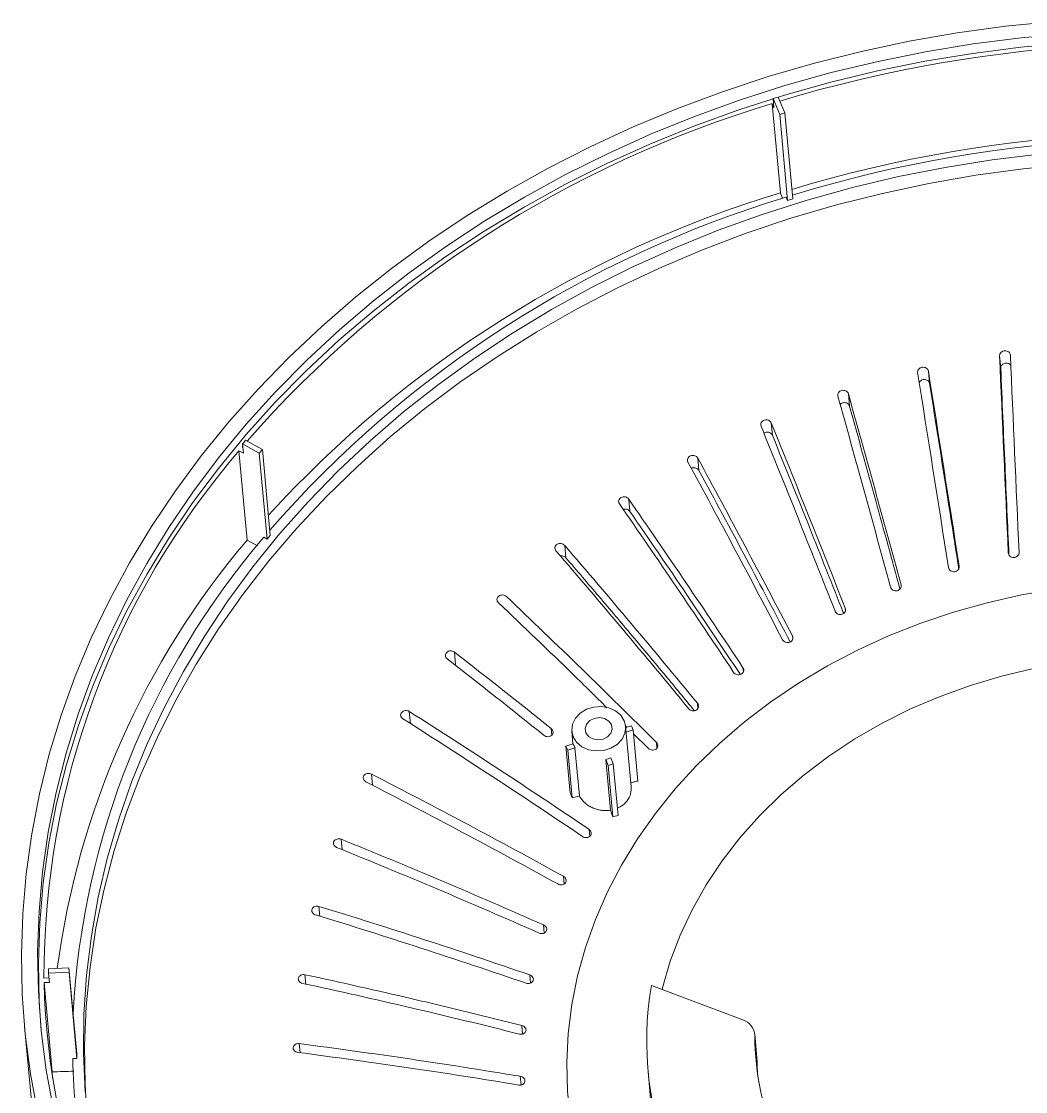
# Model space of a CAD drawing. Header units: inches. Extents: x 725 to 5279, y 573 to 1304.
# Drawn here: x 1354.9 to 1419.8, y 830.9 to 900.1 of the extents above; entities that cross this region are included whole.
import ezdxf

# ---------------------------------------------------------------- set-up
doc = ezdxf.new("R2010")
doc.units = ezdxf.units.IN

msp = doc.modelspace()

# ---------------------------------------------------------------- linework, layer by layer
at = {"color": 7, "linetype": 'Continuous', "lineweight": 15}
for p, q in [((1403.55, 894.495), (1403.437, 894.764)), ((1403.437, 894.764), (1403.969, 888.989)), ((1403.495, 895.092), (1403.923, 894.074)), ((1403.495, 895.092), (1403.55, 894.495)), ((1404.254, 894.177), (1403.826, 895.195)), ((1403.923, 894.074), (1404.254, 894.177)), ((1404.436, 888.508), (1403.923, 894.074)), ((1404.767, 888.611), (1404.254, 894.177)), ((1404.115, 888.636), (1403.969, 888.989)), ((1404.436, 888.508), (1404.347, 888.718)), ((1404.767, 888.611), (1404.436, 888.508)), ((1418.223, 877.658), (1418.15, 878.456)), ((1413.615, 876.658), (1413.541, 877.456)), ((1408.44, 875.192), (1408.367, 875.991)), ((1403.452, 873.312), (1403.378, 874.111)), ((1369.191, 872.602), (1369.147, 872.55)), ((1369.147, 872.55), (1369.198, 872.522)), ((1369.177, 872.748), (1370.259, 872.154)), ((1369.177, 872.748), (1369.232, 872.151)), ((1370.46, 872.395), (1369.378, 872.989)), ((1370.259, 872.154), (1370.46, 872.395)), ((1370.972, 866.829), (1370.46, 872.395)), ((1369.232, 872.151), (1368.946, 872.308)), ((1368.946, 872.308), (1369.478, 866.533)), ((1370.771, 866.587), (1370.259, 872.154)), ((1398.699, 871.036), (1398.625, 871.834)), ((1394.229, 868.387), (1394.156, 869.185)), ((1370.134, 866.164), (1369.478, 866.533)), ((1370.771, 866.587), (1370.548, 866.71)), ((1370.972, 866.829), (1370.771, 866.587)), ((1390.088, 865.392), (1390.015, 866.19)), ((1382.955, 858.485), (1382.882, 859.284)), ((1380.035, 854.644), (1379.961, 855.442)), ((1394.027, 854.428), (1393.918, 854.534)), ((1394.318, 850.587), (1393.959, 854.485)), ((1393.966, 854.409), (1394.331, 854.522)), ((1394.331, 854.522), (1394.444, 854.253)), ((1390.474, 854.164), (1390.549, 853.344)), ((1394.444, 854.253), (1393.993, 854.113)), ((1394.749, 850.941), (1394.444, 854.253)), ((1395.428, 853.048), (1394.468, 853.993)), ((1390.098, 853.204), (1390.569, 853.35)), ((1390.211, 852.935), (1390.098, 853.204)), ((1390.379, 850.153), (1390.098, 853.204)), ((1390.682, 853.081), (1390.211, 852.935)), ((1390.968, 849.983), (1390.682, 853.081)), ((1390.494, 849.863), (1390.211, 852.935)), ((1392.669, 852.339), (1392.971, 849.052)), ((1392.83, 851.955), (1392.669, 852.339)), ((1392.999, 852.442), (1393.16, 852.058)), ((1393.16, 852.058), (1392.83, 851.955)), ((1393.136, 848.635), (1392.83, 851.955)), ((1393.468, 848.717), (1393.16, 852.058)), ((1357.946, 838.855), (1356.624, 838.798)), ((1356.63, 838.511), (1357.952, 838.567)), ((1356.63, 838.511), (1356.684, 837.914)), ((1357.952, 838.567), (1357.946, 838.855)), ((1358.459, 833.288), (1357.946, 838.855)), ((1358.464, 833), (1357.952, 838.567)), ((1356.33, 838.187), (1356.658, 838.201)), ((1356.684, 837.914), (1356.335, 837.899)), ((1356.335, 837.899), (1356.867, 832.124)), ((1401.529, 835.495), (1395.622, 837.704)), ((1355.074, 835.062), (1355.733, 827.905)), ((1402.472, 832.782), (1402.308, 834.571)), ((1402.312, 834.476), (1402.476, 832.686)), ((1358.464, 833), (1358.191, 832.989)), ((1358.459, 833.288), (1358.464, 833)), ((1402.476, 832.686), (1402.472, 832.782)), ((1402.487, 831.912), (1402.476, 832.686)), ((1356.878, 831.715), (1356.867, 832.124)), ((1395.41, 832.162), (1395.575, 830.373))]:
    msp.add_line(p, q, dxfattribs=at)
at = {"color": 8, "linetype": 'Continuous', "lineweight": 15}
for p, q in [((1411.781, 863.558), (1411.774, 863.635)), ((1408.178, 861.985), (1408.165, 862.128)), ((1404.765, 860.119), (1404.745, 860.335)), ((1401.572, 858.009), (1401.547, 858.275)), ((1398.635, 855.647), (1398.605, 855.969)), ((1389.151, 854.33), (1389.189, 853.917)), ((1395.982, 853.067), (1395.948, 853.44)), ((1377.578, 850.67), (1377.512, 851.393)), ((1391.632, 847.359), (1391.59, 847.816)), ((1375.621, 846.502), (1375.559, 847.177)), ((1389.979, 844.291), (1389.934, 844.777)), ((1374.18, 842.197), (1374.121, 842.835)), ((1388.698, 841.115), (1388.65, 841.629)), ((1373.27, 837.803), (1373.214, 838.412)), ((1387.8, 837.864), (1387.751, 838.401)), ((1387.296, 834.578), (1387.246, 835.127)), ((1372.9, 833.363), (1372.846, 833.953)), ((1387.191, 831.278), (1387.139, 831.84))]:
    msp.add_line(p, q, dxfattribs=at)
at = {"color": 7, "linetype": 'Continuous', "lineweight": 15, "flags": 128}
for points in [[(1355.928, 829.441), (1355.456, 831.994), (1355.122, 834.566), (1354.927, 837.151), (1354.871, 839.746), (1354.955, 842.344), (1355.178, 844.94), (1355.539, 847.53), (1356.039, 850.108), (1356.676, 852.67), (1357.448, 855.21), (1358.355, 857.724), (1359.394, 860.206), (1360.564, 862.651), (1361.862, 865.056), (1363.286, 867.415), (1364.833, 869.723), (1366.5, 871.977), (1368.283, 874.171), (1370.179, 876.301), (1372.185, 878.364), (1374.297, 880.354), (1376.509, 882.269), (1378.819, 884.105), (1381.222, 885.858), (1383.712, 887.524), (1386.285, 889.1), (1388.937, 890.583), (1391.661, 891.971), (1394.452, 893.26), (1397.305, 894.449), (1400.215, 895.534), (1403.176, 896.514), (1406.182, 897.386), (1409.226, 898.149), (1412.304, 898.802), (1415.409, 899.343), (1418.535, 899.772), (1421.676, 900.086)], [(1422.661, 899.297), (1419.541, 899.018), (1416.435, 898.625), (1413.347, 898.119), (1410.286, 897.501), (1407.256, 896.773), (1404.263, 895.935), (1401.314, 894.989), (1398.413, 893.938), (1395.568, 892.783), (1392.784, 891.526), (1390.066, 890.171), (1387.419, 888.719), (1384.85, 887.174), (1382.362, 885.539), (1379.961, 883.816), (1377.651, 882.01), (1375.438, 880.124), (1373.325, 878.161), (1371.317, 876.126), (1369.418, 874.023), (1367.631, 871.855), (1365.961, 869.628), (1364.409, 867.345), (1362.98, 865.011), (1361.677, 862.63), (1360.501, 860.208), (1359.455, 857.749), (1358.542, 855.258), (1357.762, 852.74), (1357.119, 850.2), (1356.612, 847.643), (1356.243, 845.074), (1356.012, 842.498), (1355.921, 839.92), (1355.969, 837.346), (1356.156, 834.78), (1356.482, 832.228), (1356.946, 829.694)], [(1422.64, 898.695), (1419.518, 898.413), (1416.41, 898.017), (1413.32, 897.508), (1410.257, 896.886), (1407.225, 896.154), (1404.231, 895.312), (1403.828, 895.19)], [(1403.496, 895.087), (1401.281, 894.363), (1398.38, 893.307), (1395.534, 892.148), (1392.75, 890.887), (1390.032, 889.528), (1387.385, 888.071), (1384.816, 886.522), (1382.329, 884.882), (1379.929, 883.155), (1377.621, 881.344), (1375.41, 879.454), (1373.3, 877.487), (1371.294, 875.447), (1369.398, 873.339), (1367.614, 871.167), (1365.947, 868.935), (1364.4, 866.648), (1362.975, 864.31), (1361.676, 861.926), (1360.505, 859.5), (1359.465, 857.037), (1358.557, 854.543), (1357.783, 852.021), (1357.145, 849.478), (1356.645, 846.918), (1356.283, 844.346), (1356.059, 841.768), (1355.975, 839.188), (1356.03, 836.612), (1356.148, 834.86)], [(1358.992, 830.803), (1358.884, 833.328), (1358.915, 835.859), (1359.086, 838.39), (1359.395, 840.917), (1359.842, 843.433), (1360.426, 845.934), (1361.147, 848.415), (1362.001, 850.87), (1362.989, 853.295), (1364.107, 855.685), (1365.354, 858.034), (1366.727, 860.338), (1368.222, 862.593), (1369.838, 864.793), (1371.57, 866.934), (1373.415, 869.011), (1375.37, 871.021), (1377.43, 872.959), (1379.591, 874.821), (1381.849, 876.604), (1384.199, 878.303), (1386.636, 879.916), (1389.155, 881.439), (1391.751, 882.869), (1394.419, 884.202), (1397.153, 885.437), (1399.947, 886.57), (1402.797, 887.6), (1405.696, 888.523), (1408.637, 889.34), (1411.616, 890.046), (1414.625, 890.642), (1417.66, 891.126), (1420.713, 891.497)], [(1422.739, 890.843), (1419.667, 890.543), (1416.61, 890.129), (1413.574, 889.602), (1410.565, 888.962), (1407.59, 888.211), (1404.654, 887.351), (1401.764, 886.383), (1398.925, 885.309), (1396.145, 884.131), (1393.427, 882.853), (1390.778, 881.476), (1388.204, 880.004), (1385.709, 878.439), (1383.299, 876.785), (1380.979, 875.045), (1378.753, 873.222), (1376.627, 871.321), (1374.604, 869.346), (1372.689, 867.3), (1370.886, 865.188), (1369.198, 863.013), (1367.629, 860.782), (1366.182, 858.497), (1364.861, 856.165), (1363.667, 853.789), (1362.604, 851.374), (1361.673, 848.927), (1360.876, 846.451), (1360.216, 843.952), (1359.694, 841.434), (1359.309, 838.904), (1359.065, 836.367), (1358.96, 833.826), (1358.995, 831.289), (1359.112, 829.402)], [(1393.87, 854.84), (1393.962, 854.44), (1393.913, 854.031), (1393.726, 853.646), (1393.418, 853.315), (1393.011, 853.067), (1392.541, 852.92), (1392.044, 852.887), (1391.561, 852.971), (1391.131, 853.164), (1390.789, 853.452), (1390.563, 853.81), (1390.47, 854.209), (1390.519, 854.619), (1390.706, 855.004), (1391.015, 855.334), (1391.421, 855.583), (1391.892, 855.729), (1392.389, 855.762), (1392.871, 855.679), (1393.301, 855.485), (1393.643, 855.198), (1393.87, 854.84)], [(1393.043, 854.582), (1393.088, 854.305), (1393.001, 854.031), (1392.794, 853.802), (1392.499, 853.652), (1392.161, 853.605), (1391.831, 853.667), (1391.561, 853.83), (1391.389, 854.067), (1391.344, 854.344), (1391.432, 854.618), (1391.638, 854.848), (1391.933, 854.997), (1392.271, 855.045), (1392.601, 854.983), (1392.872, 854.82), (1393.043, 854.582)], [(1390.494, 849.863), (1390.758, 849.93), (1390.968, 849.983)], [(1393.136, 848.635), (1393.187, 848.648), (1393.468, 848.717)]]:
    msp.add_lwpolyline(points, dxfattribs=at)
at = {"color": 8, "linetype": 'Continuous', "lineweight": 15, "flags": 128}
for points in [[(1421.797, 863.362), (1419.559, 862.978), (1417.348, 862.481), (1415.174, 861.874), (1413.045, 861.158), (1410.969, 860.338), (1408.954, 859.414), (1407.007, 858.392), (1405.136, 857.276), (1403.349, 856.068), (1401.651, 854.775), (1400.049, 853.4), (1398.551, 851.95), (1397.16, 850.429), (1395.883, 848.844), (1394.724, 847.2), (1393.688, 845.505), (1392.779, 843.763), (1392.001, 841.982), (1391.355, 840.17), (1390.845, 838.331), (1390.473, 836.475), (1390.24, 834.607), (1390.146, 832.735), (1390.194, 830.866), (1390.381, 829.007)], [(1396.311, 837.446), (1396.343, 837.573), (1396.843, 839.284), (1397.482, 840.968), (1398.256, 842.616), (1399.162, 844.221), (1400.196, 845.776), (1401.354, 847.273), (1402.629, 848.706), (1404.015, 850.068), (1405.508, 851.352), (1407.099, 852.553), (1408.781, 853.666), (1410.547, 854.684), (1412.388, 855.604), (1414.296, 856.421), (1416.263, 857.132), (1418.278, 857.733), (1420.334, 858.221)]]:
    msp.add_lwpolyline(points, dxfattribs=at)
at = {"color": 7, "linetype": 'Continuous', "lineweight": 15}
for centre, radius, start, end in [((1428.666, 814.315), 84.313, 77.87288, 107.05274), ((1424.422, 824.775), 73.068, 106.69059, 138.76586), ((1428.109, 816.667), 82.197, 107.18335, 107.4248), ((1429.2, 808.544), 84.309, 78.13248, 106.88617), ((1429.073, 809.914), 82.593, 77.76421, 107.13033), ((1425.168, 818.6), 73.511, 106.76094, 137.6362), ((1425, 820.009), 71.746, 106.72993, 138.89365), ((1416.428, 833.61), 61.355, 140.07181, 140.36523), ((1408.566, 838.266), 52.236, 139.3295, 180.08603), ((1410.41, 831.809), 53.676, 139.69118, 172.49196), ((1409.767, 833.143), 51.623, 139.44115, 176.9395), ((1391.758, 853.692), 1.236, 196.03131, 209.58649), ((1392.222, 854.353), 2.063, 282.48935, 292.11881), ((1403.729, 839.538), 47.111, 180.89985, 181.24978), ((1405.661, 839.325), 49.347, 181.65527, 219.22824), ((1416.74, 834.124), 21.419, 170.37907, 202.9308), ((1401.2, 834.433), 1.112, 2.21639, 72.81522), ((1419.928, 834.533), 17.616, 180.18799, 227.83692), ((1404.754, 834.031), 46.575, 181.28246, 198.44954)]:
    msp.add_arc(centre, radius, start, end, dxfattribs=at)
for points, knots in [([(1418.849, 878.492), (1418.845, 878.572), (1418.804, 878.649), (1418.67, 878.755), (1418.578, 878.783), (1418.395, 878.774), (1418.305, 878.737), (1418.18, 878.617), (1418.146, 878.536), (1418.15, 878.456)], [0, 0, 0, 0, 0.25, 0.25, 0.5, 0.5, 0.75, 0.75, 1, 1, 1, 1]), ([(1418.223, 877.658), (1418.223, 877.669), (1418.223, 877.714), (1418.245, 877.792), (1418.31, 877.881), (1418.404, 877.947), (1418.517, 877.982), (1418.637, 877.983), (1418.748, 877.949), (1418.835, 877.893), (1418.865, 877.843), (1418.878, 877.823)], [0, 0, 0, 0, 0.039511, 0.164948, 0.289944, 0.414671, 0.539408, 0.664432, 0.789906, 0.915805, 1, 1, 1, 1]), ([(1412.848, 877.363), (1412.835, 877.443), (1412.86, 877.525), (1412.97, 877.654), (1413.056, 877.699), (1413.237, 877.723), (1413.332, 877.703), (1413.479, 877.608), (1413.528, 877.536), (1413.541, 877.456)], [0, 0, 0, 0, 0.25, 0.25, 0.5, 0.5, 0.75, 0.75, 1, 1, 1, 1]), ([(1418.754, 865.574), (1418.668, 867.5), (1418.486, 871.579), (1418.314, 875.558), (1418.223, 877.658)], [0, 0, 0, 0, 0.472229, 1, 1, 1, 1]), ([(1412.949, 876.723), (1412.955, 876.737), (1412.973, 876.783), (1413.041, 876.846), (1413.142, 876.901), (1413.26, 876.922), (1413.378, 876.908), (1413.484, 876.861), (1413.565, 876.786), (1413.604, 876.713), (1413.612, 876.669), (1413.615, 876.658)], [0, 0, 0, 0, 0.054533, 0.184073, 0.313136, 0.441837, 0.570439, 0.699242, 0.828466, 0.958158, 1, 1, 1, 1]), ([(1413.615, 876.658), (1413.945, 874.583), (1414.572, 870.64), (1415.207, 866.596), (1415.508, 864.68)], [0, 0, 0, 0, 0.526314, 1, 1, 1, 1]), ([(1407.686, 875.841), (1407.665, 875.919), (1407.68, 876.003), (1407.775, 876.14), (1407.855, 876.191), (1408.033, 876.23), (1408.13, 876.218), (1408.288, 876.136), (1408.345, 876.069), (1408.367, 875.991)], [0, 0, 0, 0, 0.25, 0.25, 0.5, 0.5, 0.75, 0.75, 1, 1, 1, 1]), ([(1407.834, 875.309), (1407.839, 875.315), (1407.865, 875.351), (1407.943, 875.393), (1408.055, 875.425), (1408.175, 875.421), (1408.286, 875.384), (1408.376, 875.317), (1408.423, 875.247), (1408.437, 875.203), (1408.44, 875.192)], [0, 0, 0, 0, 0.034674, 0.187215, 0.339326, 0.491318, 0.643546, 0.796269, 0.949547, 1, 1, 1, 1]), ([(1408.44, 875.192), (1409.006, 873.16), (1410.091, 869.268), (1411.181, 865.273), (1411.702, 863.363)], [0, 0, 0, 0, 0.522046, 1, 1, 1, 1]), ([(1402.717, 873.906), (1402.687, 873.982), (1402.692, 874.067), (1402.771, 874.21), (1402.845, 874.267), (1403.018, 874.321), (1403.116, 874.317), (1403.283, 874.248), (1403.347, 874.186), (1403.378, 874.111)], [0, 0, 0, 0, 0.25, 0.25, 0.5, 0.5, 0.75, 0.75, 1, 1, 1, 1]), ([(1402.904, 873.442), (1402.914, 873.451), (1402.953, 873.483), (1403.044, 873.511), (1403.162, 873.518), (1403.277, 873.489), (1403.374, 873.429), (1403.428, 873.364), (1403.447, 873.322), (1403.452, 873.312)], [0, 0, 0, 0, 0.06367, 0.239275, 0.414746, 0.590494, 0.766816, 0.943778, 1, 1, 1, 1]), ([(1403.452, 873.312), (1404.248, 871.342), (1405.782, 867.551), (1407.318, 863.657), (1408.056, 861.786)], [0, 0, 0, 0, 0.519626, 1, 1, 1, 1]), ([(1397.991, 871.578), (1397.951, 871.65), (1397.947, 871.734), (1398.009, 871.883), (1398.076, 871.946), (1398.242, 872.013), (1398.34, 872.018), (1398.514, 871.963), (1398.586, 871.907), (1398.625, 871.834)], [0, 0, 0, 0, 0.25, 0.25, 0.5, 0.5, 0.75, 0.75, 1, 1, 1, 1]), ([(1398.211, 871.167), (1398.23, 871.177), (1398.284, 871.205), (1398.387, 871.215), (1398.504, 871.198), (1398.608, 871.146), (1398.669, 871.086), (1398.693, 871.046), (1398.699, 871.036)], [0, 0, 0, 0, 0.1177679, 0.3212661, 0.5250849, 0.7295703, 0.9347969, 1, 1, 1, 1]), ([(1398.699, 871.036), (1399.718, 869.147), (1401.686, 865.5), (1403.655, 861.747), (1404.604, 859.939)], [0, 0, 0, 0, 0.517961, 1, 1, 1, 1]), ([(1393.554, 868.878), (1393.506, 868.947), (1393.492, 869.03), (1393.537, 869.183), (1393.596, 869.251), (1393.754, 869.331), (1393.851, 869.344), (1394.03, 869.304), (1394.108, 869.254), (1394.156, 869.185)], [0, 0, 0, 0, 0.25, 0.25, 0.5, 0.5, 0.75, 0.75, 1, 1, 1, 1]), ([(1393.804, 868.513), (1393.835, 868.522), (1393.904, 868.541), (1394.017, 868.53), (1394.126, 868.489), (1394.194, 868.434), (1394.222, 868.396), (1394.229, 868.387)], [0, 0, 0, 0, 0.200426, 0.440531, 0.681421, 0.923184, 1, 1, 1, 1]), ([(1394.229, 868.387), (1395.461, 866.596), (1397.845, 863.131), (1400.227, 859.559), (1401.378, 857.834)], [0, 0, 0, 0, 0.516758, 1, 1, 1, 1]), ([(1389.452, 865.836), (1389.397, 865.9), (1389.373, 865.982), (1389.4, 866.137), (1389.451, 866.209), (1389.598, 866.302), (1389.693, 866.322), (1389.876, 866.297), (1389.96, 866.253), (1390.015, 866.19)], [0, 0, 0, 0, 0.25, 0.25, 0.5, 0.5, 0.75, 0.75, 1, 1, 1, 1]), ([(1389.731, 865.507), (1389.735, 865.508), (1389.775, 865.521), (1389.861, 865.515), (1389.974, 865.484), (1390.048, 865.435), (1390.081, 865.4), (1390.088, 865.392)], [0, 0, 0, 0, 0.02906, 0.320621, 0.613137, 0.906712, 1, 1, 1, 1]), ([(1418.71, 865.707), (1418.714, 865.624), (1418.755, 865.544), (1418.888, 865.432), (1418.981, 865.401), (1419.165, 865.408), (1419.255, 865.446), (1419.38, 865.571), (1419.413, 865.655), (1419.41, 865.737)], [0, 0, 0, 0, 0.25, 0.25, 0.5, 0.5, 0.75, 0.75, 1, 1, 1, 1]), ([(1390.088, 865.392), (1390.804, 864.556), (1392.236, 862.885), (1394.384, 860.339), (1396.442, 857.879), (1397.782, 856.252), (1398.407, 855.494)], [0, 0, 0, 0, 0.258022, 0.516109, 0.774391, 1, 1, 1, 1]), ([(1415.534, 864.842), (1415.547, 864.76), (1415.523, 864.674), (1415.413, 864.542), (1415.327, 864.496), (1415.145, 864.473), (1415.05, 864.496), (1414.903, 864.597), (1414.854, 864.673), (1414.841, 864.755)], [0, 0, 0, 0, 0.25, 0.25, 0.5, 0.5, 0.75, 0.75, 1, 1, 1, 1]), ([(1411.774, 863.635), (1411.796, 863.554), (1411.781, 863.467), (1411.686, 863.327), (1411.606, 863.274), (1411.427, 863.237), (1411.33, 863.251), (1411.172, 863.34), (1411.115, 863.411), (1411.093, 863.491)], [0, 0, 0, 0, 0.25, 0.25, 0.5, 0.5, 0.75, 0.75, 1, 1, 1, 1]), ([(1385.725, 862.481), (1385.663, 862.54), (1385.63, 862.619), (1385.639, 862.775), (1385.681, 862.851), (1385.816, 862.955), (1385.909, 862.983), (1386.094, 862.974), (1386.182, 862.937), (1386.244, 862.878)], [0, 0, 0, 0, 0.25, 0.25, 0.5, 0.5, 0.75, 0.75, 1, 1, 1, 1]), ([(1392.752, 855.682), (1392.029, 856.397), (1389.689, 858.708), (1387.345, 860.939), (1385.725, 862.481)], [0, 0, 0, 0, 0.309047, 1, 1, 1, 1]), ([(1408.165, 862.128), (1408.196, 862.049), (1408.191, 861.961), (1408.112, 861.814), (1408.038, 861.755), (1407.865, 861.703), (1407.766, 861.71), (1407.599, 861.785), (1407.534, 861.851), (1407.504, 861.929)], [0, 0, 0, 0, 0.25, 0.25, 0.5, 0.5, 0.75, 0.75, 1, 1, 1, 1]), ([(1404.745, 860.335), (1404.784, 860.259), (1404.789, 860.172), (1404.727, 860.019), (1404.66, 859.955), (1404.493, 859.889), (1404.395, 859.888), (1404.221, 859.948), (1404.149, 860.008), (1404.11, 860.084)], [0, 0, 0, 0, 0.25, 0.25, 0.5, 0.5, 0.75, 0.75, 1, 1, 1, 1]), ([(1382.412, 858.847), (1382.344, 858.9), (1382.302, 858.976), (1382.292, 859.131), (1382.325, 859.211), (1382.447, 859.325), (1382.536, 859.36), (1382.721, 859.366), (1382.813, 859.337), (1382.882, 859.284)], [0, 0, 0, 0, 0.25, 0.25, 0.5, 0.5, 0.75, 0.75, 1, 1, 1, 1]), ([(1401.547, 858.275), (1401.595, 858.204), (1401.609, 858.117), (1401.565, 857.96), (1401.506, 857.891), (1401.348, 857.812), (1401.25, 857.803), (1401.07, 857.848), (1400.993, 857.902), (1400.945, 857.974)], [0, 0, 0, 0, 0.25, 0.25, 0.5, 0.5, 0.75, 0.75, 1, 1, 1, 1]), ([(1398.605, 855.969), (1398.66, 855.902), (1398.684, 855.817), (1398.658, 855.658), (1398.607, 855.584), (1398.459, 855.493), (1398.363, 855.476), (1398.18, 855.507), (1398.096, 855.554), (1398.041, 855.621)], [0, 0, 0, 0, 0.25, 0.25, 0.5, 0.5, 0.75, 0.75, 1, 1, 1, 1]), ([(1379.546, 854.971), (1379.472, 855.018), (1379.421, 855.09), (1379.393, 855.243), (1379.416, 855.324), (1379.525, 855.448), (1379.609, 855.49), (1379.792, 855.511), (1379.886, 855.49), (1379.961, 855.442)], [0, 0, 0, 0, 0.25, 0.25, 0.5, 0.5, 0.75, 0.75, 1, 1, 1, 1]), ([(1388.681, 853.896), (1388.75, 853.84), (1388.843, 853.81), (1389.026, 853.812), (1389.116, 853.845), (1389.239, 853.959), (1389.272, 854.038), (1389.262, 854.197), (1389.22, 854.274), (1389.151, 854.33)], [0, 0, 0, 0, 0.25, 0.25, 0.5, 0.5, 0.75, 0.75, 1, 1, 1, 1]), ([(1395.948, 853.44), (1396.01, 853.378), (1396.043, 853.296), (1396.035, 853.136), (1395.993, 853.058), (1395.857, 852.956), (1395.764, 852.93), (1395.578, 852.946), (1395.491, 852.986), (1395.428, 853.048)], [0, 0, 0, 0, 0.25, 0.25, 0.5, 0.5, 0.75, 0.75, 1, 1, 1, 1]), ([(1377.155, 850.891), (1377.076, 850.932), (1377.017, 850.999), (1376.971, 851.149), (1376.985, 851.231), (1377.078, 851.362), (1377.156, 851.411), (1377.336, 851.447), (1377.432, 851.434), (1377.512, 851.393)], [0, 0, 0, 0, 0.25, 0.25, 0.5, 0.5, 0.75, 0.75, 1, 1, 1, 1]), ([(1394.276, 850.82), (1394.356, 850.841), (1394.434, 850.861), (1394.592, 850.901), (1394.671, 850.921), (1394.749, 850.941)], [0, 0, 0, 0, 0.5, 0.5, 1, 1, 1, 1]), ([(1393.424, 849.193), (1393.505, 849.228), (1393.757, 849.339), (1394.076, 849.652), (1394.315, 850.103), (1394.312, 850.43), (1394.311, 850.587)], [0, 0, 0, 0, 0.139816, 0.435496, 0.728509, 1, 1, 1, 1]), ([(1390.379, 850.153), (1390.399, 850.104), (1390.418, 850.055), (1390.456, 849.959), (1390.475, 849.911), (1390.494, 849.863)], [0, 0, 0, 0, 0.5, 0.5, 1, 1, 1, 1]), ([(1390.968, 849.983), (1391.01, 849.903), (1391.061, 849.824), (1391.175, 849.677), (1391.239, 849.608), (1391.38, 849.478), (1391.457, 849.418), (1391.62, 849.31), (1391.706, 849.262), (1391.886, 849.178), (1391.981, 849.142), (1392.174, 849.085), (1392.272, 849.063), (1392.471, 849.035), (1392.573, 849.028), (1392.774, 849.029), (1392.873, 849.036), (1392.971, 849.052)], [0, 0, 0, 0, 0.125, 0.125, 0.25, 0.25, 0.375, 0.375, 0.5, 0.5, 0.625, 0.625, 0.75, 0.75, 0.875, 0.875, 1, 1, 1, 1]), ([(1392.971, 849.052), (1392.999, 848.981), (1393.026, 848.913), (1393.081, 848.774), (1393.108, 848.704), (1393.136, 848.635)], [0, 0, 0, 0, 0.5, 0.5, 1, 1, 1, 1]), ([(1391.59, 847.816), (1391.665, 847.765), (1391.716, 847.691), (1391.745, 847.533), (1391.721, 847.451), (1391.612, 847.329), (1391.527, 847.289), (1391.344, 847.275), (1391.249, 847.299), (1391.175, 847.35)], [0, 0, 0, 0, 0.25, 0.25, 0.5, 0.5, 0.75, 0.75, 1, 1, 1, 1]), ([(1375.264, 846.65), (1375.18, 846.684), (1375.114, 846.745), (1375.05, 846.89), (1375.054, 846.973), (1375.131, 847.111), (1375.203, 847.165), (1375.377, 847.216), (1375.475, 847.211), (1375.559, 847.177)], [0, 0, 0, 0, 0.25, 0.25, 0.5, 0.5, 0.75, 0.75, 1, 1, 1, 1]), ([(1389.934, 844.777), (1390.014, 844.733), (1390.073, 844.664), (1390.12, 844.51), (1390.106, 844.426), (1390.012, 844.296), (1389.933, 844.25), (1389.753, 844.221), (1389.657, 844.237), (1389.577, 844.281)], [0, 0, 0, 0, 0.25, 0.25, 0.5, 0.5, 0.75, 0.75, 1, 1, 1, 1]), ([(1373.892, 842.288), (1373.804, 842.315), (1373.731, 842.371), (1373.651, 842.509), (1373.645, 842.592), (1373.705, 842.735), (1373.77, 842.795), (1373.936, 842.859), (1374.034, 842.862), (1374.121, 842.835)], [0, 0, 0, 0, 0.25, 0.25, 0.5, 0.5, 0.75, 0.75, 1, 1, 1, 1]), ([(1388.65, 841.629), (1388.734, 841.591), (1388.801, 841.527), (1388.865, 841.378), (1388.861, 841.294), (1388.784, 841.158), (1388.711, 841.105), (1388.537, 841.062), (1388.439, 841.07), (1388.355, 841.108)], [0, 0, 0, 0, 0.25, 0.25, 0.5, 0.5, 0.75, 0.75, 1, 1, 1, 1]), ([(1373.052, 837.852), (1372.962, 837.871), (1372.882, 837.92), (1372.786, 838.051), (1372.77, 838.132), (1372.812, 838.279), (1372.87, 838.344), (1373.028, 838.421), (1373.124, 838.432), (1373.214, 838.412)], [0, 0, 0, 0, 0.25, 0.25, 0.5, 0.5, 0.75, 0.75, 1, 1, 1, 1]), ([(1387.751, 838.401), (1387.838, 838.371), (1387.912, 838.312), (1387.993, 838.17), (1387.999, 838.087), (1387.939, 837.945), (1387.873, 837.887), (1387.706, 837.829), (1387.609, 837.83), (1387.521, 837.86)], [0, 0, 0, 0, 0.25, 0.25, 0.5, 0.5, 0.75, 0.75, 1, 1, 1, 1]), ([(1387.246, 835.127), (1387.336, 835.104), (1387.415, 835.052), (1387.512, 834.918), (1387.529, 834.835), (1387.486, 834.69), (1387.428, 834.627), (1387.269, 834.556), (1387.173, 834.549), (1387.083, 834.572)], [0, 0, 0, 0, 0.25, 0.25, 0.5, 0.5, 0.75, 0.75, 1, 1, 1, 1]), ([(1372.753, 833.384), (1372.661, 833.396), (1372.576, 833.438), (1372.465, 833.56), (1372.439, 833.639), (1372.463, 833.788), (1372.513, 833.857), (1372.66, 833.946), (1372.754, 833.965), (1372.846, 833.953)], [0, 0, 0, 0, 0.25, 0.25, 0.5, 0.5, 0.75, 0.75, 1, 1, 1, 1]), ([(1387.139, 831.84), (1387.231, 831.825), (1387.316, 831.779), (1387.428, 831.654), (1387.454, 831.573), (1387.429, 831.426), (1387.38, 831.359), (1387.232, 831.276), (1387.138, 831.261), (1387.046, 831.276)], [0, 0, 0, 0, 0.25, 0.25, 0.5, 0.5, 0.75, 0.75, 1, 1, 1, 1])]:
    msp.add_open_spline(points, degree=3, knots=knots, dxfattribs=at)
for points in [[(1418.71, 865.707), (1418.516, 870.027), (1418.329, 874.277), (1418.15, 878.456)], [(1418.849, 878.492), (1419.028, 874.311), (1419.215, 870.059), (1419.41, 865.737)], [(1414.841, 864.755), (1414.171, 869.028), (1413.507, 873.231), (1412.848, 877.363)], [(1413.541, 877.456), (1414.2, 873.323), (1414.865, 869.117), (1415.534, 864.842)], [(1411.093, 863.491), (1409.954, 867.678), (1408.818, 871.796), (1407.686, 875.841)], [(1408.367, 875.991), (1409.499, 871.944), (1410.634, 867.824), (1411.774, 863.635)], [(1407.504, 861.929), (1405.906, 865.992), (1404.311, 869.985), (1402.717, 873.906)], [(1403.378, 874.111), (1404.972, 870.188), (1406.567, 866.193), (1408.165, 862.128)], [(1398.625, 871.834), (1400.665, 868.074), (1402.705, 864.24), (1404.745, 860.335)], [(1404.11, 860.084), (1402.07, 863.986), (1400.03, 867.818), (1397.991, 871.578)], [(1394.156, 869.185), (1396.621, 865.622), (1399.085, 861.984), (1401.547, 858.275)], [(1400.945, 857.974), (1398.482, 861.681), (1396.019, 865.316), (1393.554, 868.878)], [(1390.015, 866.19), (1392.881, 862.857), (1395.744, 859.449), (1398.605, 855.969)], [(1398.041, 855.621), (1395.181, 859.099), (1392.318, 862.505), (1389.452, 865.836)], [(1386.244, 862.878), (1389.483, 859.807), (1392.717, 856.66), (1395.948, 853.44)], [(1382.882, 859.284), (1384.973, 857.658), (1387.063, 856.007), (1389.151, 854.33)], [(1388.681, 853.896), (1386.593, 855.572), (1384.504, 857.222), (1382.412, 858.847)], [(1379.961, 855.442), (1383.844, 852.978), (1387.72, 850.435), (1391.59, 847.816)], [(1391.175, 847.35), (1387.305, 849.966), (1383.429, 852.507), (1379.546, 854.971)], [(1377.512, 851.393), (1381.66, 849.267), (1385.801, 847.061), (1389.934, 844.777)], [(1389.577, 844.281), (1385.444, 846.562), (1381.304, 848.766), (1377.155, 850.891)], [(1375.559, 847.177), (1379.931, 845.407), (1384.295, 843.557), (1388.65, 841.629)], [(1388.355, 841.108), (1384, 843.034), (1379.636, 844.882), (1375.264, 846.65)], [(1374.121, 842.835), (1378.674, 841.438), (1383.217, 839.96), (1387.751, 838.401)], [(1387.521, 837.86), (1382.987, 839.416), (1378.444, 840.893), (1373.892, 842.288)], [(1387.083, 834.572), (1382.415, 835.747), (1377.738, 836.841), (1373.052, 837.852)], [(1373.214, 838.412), (1377.901, 837.4), (1382.578, 836.304), (1387.246, 835.127)], [(1372.846, 833.953), (1377.62, 833.333), (1382.385, 832.628), (1387.139, 831.84)], [(1387.046, 831.276), (1382.291, 832.062), (1377.527, 832.765), (1372.753, 833.384)], [(1358.266, 832.168), (1357.8, 832.154), (1357.333, 832.139), (1356.867, 832.124)]]:
    msp.add_open_spline(points, degree=3, dxfattribs=at)

doc.saveas('drawing.dxf')
